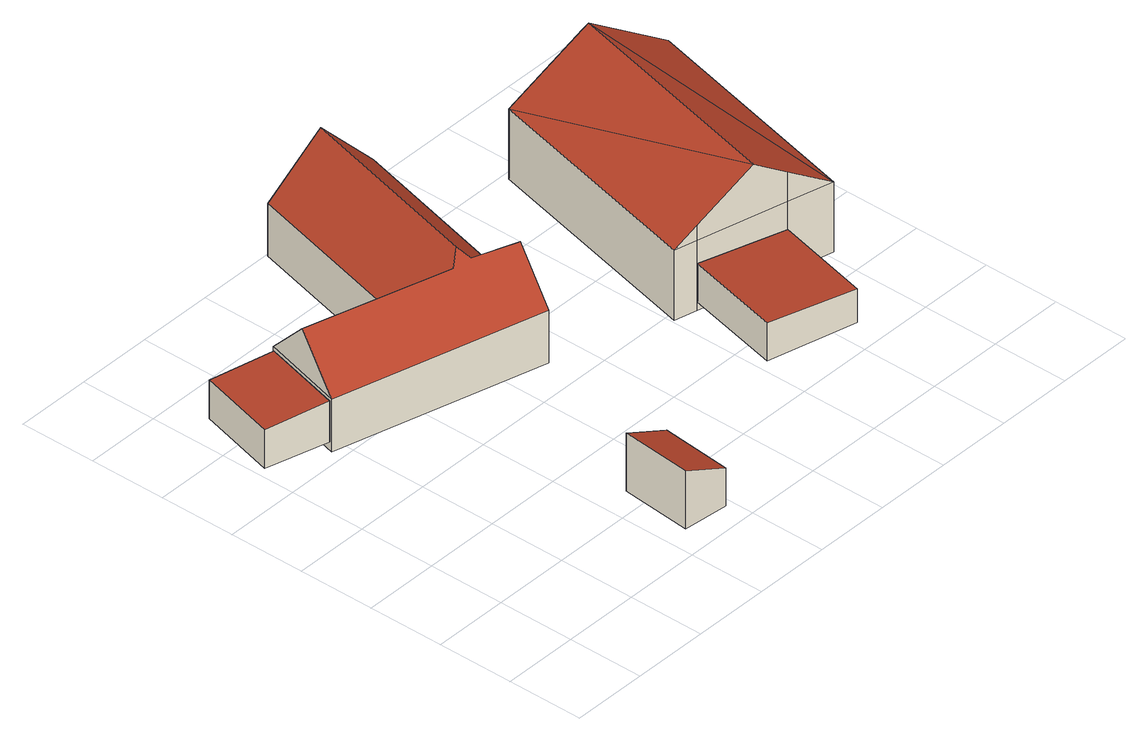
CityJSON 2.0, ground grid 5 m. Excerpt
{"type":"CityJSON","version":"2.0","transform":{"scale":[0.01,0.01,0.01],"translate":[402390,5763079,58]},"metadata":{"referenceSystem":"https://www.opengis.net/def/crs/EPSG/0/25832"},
"CityObjects":{
"building1":{"type":"Building","attributes":{"Gemeindeschluessel":"05515000","Geometrietyp2DReferenz":"3000","function":"51009_1610","roofType":"2100","measuredHeight":2.8},"geometry":[{"type":"Solid","lod":"2","boundaries":[[[[0,1,2,3]],[[4,5,1,0]],[[6,7,5,4]],[[3,2,7,6]],[[4,0,3,6]],[[1,5,7,2]]]],"semantics":{"surfaces":[{"type":"WallSurface"},{"type":"RoofSurface"},{"type":"GroundSurface"}],"values":[[0,0,0,0,1,2]]}}]},
"building2":{"type":"Building","attributes":{"Gemeindeschluessel":"05515000","Geometrietyp2DReferenz":"3000","function":"31001_1000","roofType":"2100","measuredHeight":3.93},"geometry":[{"type":"Solid","lod":"2","boundaries":[[[[8,9,10,11]],[[12,13,9,8]],[[14,15,13,12]],[[11,10,15,14]],[[12,8,11,14]],[[9,13,15,10]]]],"semantics":{"surfaces":[{"type":"WallSurface"},{"type":"RoofSurface"},{"type":"GroundSurface"}],"values":[[0,0,0,0,1,2]]}}]},
"building3":{"type":"Building","attributes":{"Gemeindeschluessel":"05515000","Geometrietyp2DReferenz":"3000","function":"31001_2700","roofType":"5000","measuredHeight":7.29},"geometry":[{"type":"Solid","lod":"2","boundaries":[[[[16,17,18,19]],[[20,21,17,16]],[[22,23,21,20]],[[24,25,23,22]],[[26,27,25,24]],[[28,29,27,26]],[[30,31,29,28]],[[32,33,31,30]],[[19,18,33,32]],[[34,32,30,35]],[[36,35,30,28,37]],[[28,26,37]],[[36,37,26,24,38]],[[39,38,24]],[[39,24,22]],[[22,20,39]],[[20,16,39]],[[35,36,38,39,16,19,34]],[[19,32,34]],[[17,21,23,25,27,29,31,33,18]]]],"semantics":{"surfaces":[{"type":"WallSurface"},{"type":"RoofSurface"},{"type":"GroundSurface"}],"values":[[0,0,0,0,0,0,0,0,0,1,1,0,1,1,1,1,0,1,0,2]]}}]},
"building4":{"type":"Building","attributes":{"Gemeindeschluessel":"05515000","Geometrietyp2DReferenz":"3000","function":"31001_2460","roofType":"2100","measuredHeight":2.62},"geometry":[{"type":"Solid","lod":"2","boundaries":[[[[40,41,42,43]],[[44,45,41,40]],[[46,47,45,44]],[[43,42,47,46]],[[44,40,43,46]],[[41,45,47,42]]]],"semantics":{"surfaces":[{"type":"WallSurface"},{"type":"RoofSurface"},{"type":"GroundSurface"}],"values":[[0,0,0,0,1,2]]}}]},
"building5":{"type":"Building","attributes":{"Gemeindeschluessel":"05515000","Geometrietyp2DReferenz":"3000","function":"31001_2700","roofType":"3100","measuredHeight":8.32},"geometry":[{"type":"Solid","lod":"2","boundaries":[[[[48,49,50,51]],[[52,53,49,48]],[[54,55,53,52]],[[56,57,55,54]],[[58,59,57,56]],[[60,61,59,58]],[[51,50,61,60]],[[62,51,63,64]],[[51,60,65,63]],[[52,64,54]],[[63,66,54,64]],[[66,56,54]],[[66,63,65,58,56]],[[65,60,58]],[[62,64,52,48]],[[62,48,51]],[[49,53,55,57,59,61,50]]]],"semantics":{"surfaces":[{"type":"WallSurface"},{"type":"RoofSurface"},{"type":"GroundSurface"}],"values":[[0,0,0,0,0,0,0,1,1,1,1,0,0,0,0,0,2]]}}]}
},
"vertices":[
[558,2619,378],[558,2619,98],[150,2728,98],[150,2728,359],[419,2097,378],[419,2097,98],[10,2206,359],[10,2206,98],
[1046,84,549],[1046,84,155],[1345,55,155],[1345,55,412],[1092,549,548],[1092,549,155],[1391,520,412],[1391,520,155],
[414,2078,402],[414,2078,43],[1786,1712,43],[1786,1712,402],[560,2626,402],[560,2626,43],[656,2600,402],[656,2600,43],[1235,2438,402],[1235,2438,43],[1505,3488,402],[1505,3488,43],[2177,3314,402],[2177,3314,43],[1904,2255,402],[1904,2255,43],[1929,2246,402],[1929,2246,43],[1857,1979,696],[1558,2073,711],[1517,2143,772],[1841,3401,772],[1434,2094,699],[487,2352,705],
[3219,1243,366],[3219,1243,137],[2635,1384,137],[2635,1384,399],[3066,610,366],[3066,610,137],[2483,751,399],[2483,751,137],
[3326,2810,556],[3326,2810,77],[2849,2926,77],[2849,2926,556],[3878,2677,556],[3878,2677,77],[3514,1171,556],[3514,1171,77],[3219,1243,556],[3219,1243,77],[2635,1384,556],[2635,1384,77],[2485,1420,556],[2485,1420,77],[3326,2810,883],[2999,1296,909],[3364,2801,909],[2635,1384,659],[3219,1243,758]
]}
